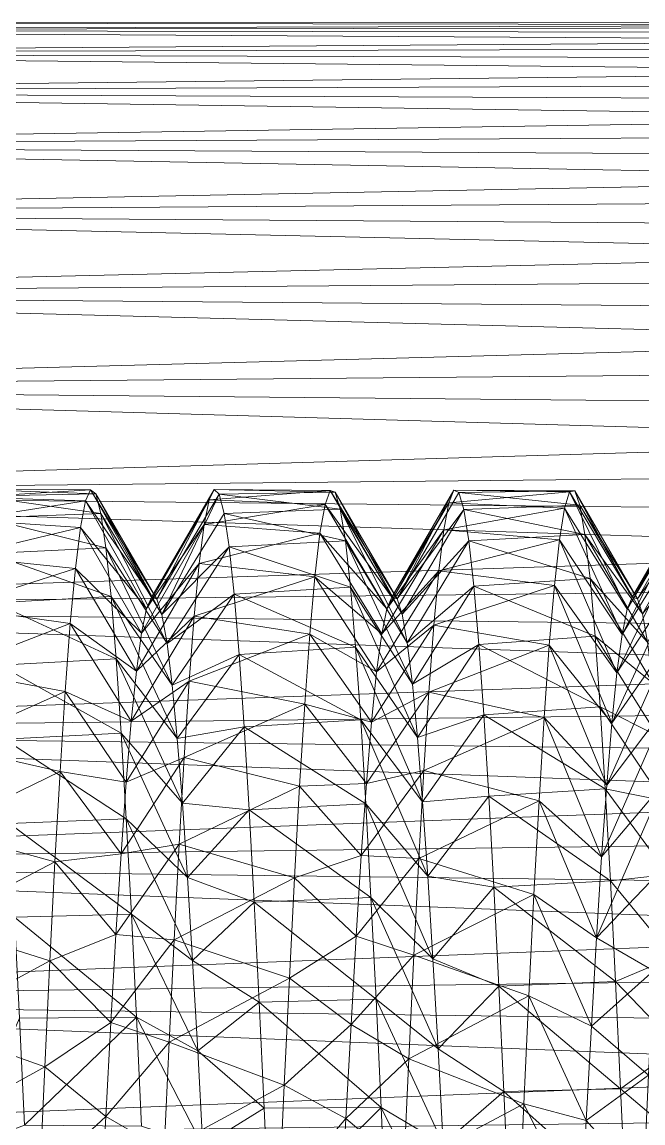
# Model space of a CAD drawing. Header units: millimetres. Extents: x -104 to 115, y -53 to 68.
# Drawn here: x -89.05 to -76.3, y 12.61 to 35.22 of the extents above; entities that cross this region are included whole.
import ezdxf

# ---------------------------------------------------------------- set-up
doc = ezdxf.new("R2010")
doc.units = ezdxf.units.MM

msp = doc.modelspace()

# ---------------------------------------------------------------- linework, layer by layer
at = {"color": 7, "lineweight": 0}
for points in [[(-104.18, 35.056, -30.388), (-49.333, 35.126, -29.649), (-104.18, 35.217, -27.423), (-104.18, 35.056, -30.388)], [(-104.18, 35.217, -27.423), (-49.333, 35.126, -29.649), (-49.333, 35.207, -26.681), (-104.18, 35.217, -27.423)], [(-104.18, 35.217, -27.423), (-49.333, 35.207, -26.681), (-104.18, 35.056, -24.458), (-104.18, 35.217, -27.423)], [(-104.18, 35.056, -24.458), (-49.333, 35.207, -26.681), (-49.333, 34.966, -23.721), (-104.18, 35.056, -24.458)], [(-104.18, 35.056, -30.388), (-49.333, 34.725, -32.591), (-49.333, 35.126, -29.649), (-104.18, 35.056, -30.388)], [(-104.18, 35.056, -24.458), (-49.333, 34.966, -23.721), (-104.18, 34.576, -21.528), (-104.18, 35.056, -24.458)], [(-104.18, 34.576, -33.319), (-49.333, 34.725, -32.591), (-104.18, 35.056, -30.388), (-104.18, 34.576, -33.319)], [(-104.18, 34.576, -21.528), (-49.333, 34.966, -23.721), (-49.333, 34.406, -20.805), (-104.18, 34.576, -21.528)], [(-104.18, 34.576, -33.319), (-49.333, 34.009, -35.473), (-49.333, 34.725, -32.591), (-104.18, 34.576, -33.319)], [(-104.18, 34.576, -21.528), (-49.333, 34.406, -20.805), (-104.18, 33.781, -18.667), (-104.18, 34.576, -21.528)], [(-104.18, 33.781, -36.18), (-49.333, 34.009, -35.473), (-104.18, 34.576, -33.319), (-104.18, 33.781, -36.18)], [(-104.18, 33.781, -18.667), (-49.333, 34.406, -20.805), (-49.333, 33.534, -17.966), (-104.18, 33.781, -18.667)], [(-104.18, 33.781, -36.18), (-49.333, 32.985, -38.26), (-49.333, 34.009, -35.473), (-104.18, 33.781, -36.18)], [(-104.18, 33.781, -18.667), (-49.333, 33.534, -17.966), (-104.18, 32.682, -15.909), (-104.18, 33.781, -18.667)], [(-104.18, 32.682, -38.938), (-49.333, 32.985, -38.26), (-104.18, 33.781, -36.18), (-104.18, 32.682, -38.938)], [(-104.18, 32.682, -15.909), (-49.333, 33.534, -17.966), (-49.333, 32.361, -15.239), (-104.18, 32.682, -15.909)], [(-104.18, 32.682, -38.938), (-49.333, 31.665, -40.92), (-49.333, 32.985, -38.26), (-104.18, 32.682, -38.938)], [(-104.18, 32.682, -15.909), (-49.333, 32.361, -15.239), (-104.18, 31.291, -13.285), (-104.18, 32.682, -15.909)], [(-104.18, 31.291, -41.562), (-49.333, 31.665, -40.92), (-104.18, 32.682, -38.938), (-104.18, 31.291, -41.562)], [(-104.18, 31.291, -13.285), (-49.333, 32.361, -15.239), (-49.333, 30.9, -12.654), (-104.18, 31.291, -13.285)], [(-104.18, 31.291, -41.562), (-49.333, 30.066, -43.422), (-49.333, 31.665, -40.92), (-104.18, 31.291, -41.562)], [(-104.18, 31.291, -13.285), (-49.333, 30.9, -12.654), (-104.18, 29.625, -10.827), (-104.18, 31.291, -13.285)], [(-104.18, 29.625, -44.019), (-49.333, 30.066, -43.422), (-104.18, 31.291, -41.562), (-104.18, 29.625, -44.019)], [(-104.18, 29.625, -10.827), (-49.333, 30.9, -12.654), (-49.333, 29.167, -10.242), (-104.18, 29.625, -10.827)], [(-104.18, 29.625, -44.019), (-49.333, 28.206, -45.736), (-49.333, 30.066, -43.422), (-104.18, 29.625, -44.019)], [(-104.18, 29.625, -10.827), (-49.333, 29.167, -10.242), (-104.18, 27.703, -8.564), (-104.18, 29.625, -10.827)], [(-104.18, 27.703, -46.282), (-49.333, 28.206, -45.736), (-104.18, 29.625, -44.019), (-104.18, 27.703, -46.282)], [(-104.18, 27.703, -8.564), (-49.333, 29.167, -10.242), (-49.333, 27.185, -8.032), (-104.18, 27.703, -8.564)], [(-104.18, 27.703, -46.282), (-49.333, 26.106, -47.836), (-49.333, 28.206, -45.736), (-104.18, 27.703, -46.282)], [(-104.18, 27.703, -8.564), (-49.333, 27.185, -8.032), (-104.18, 25.547, -6.522), (-104.18, 27.703, -8.564)], [(-104.18, 25.547, -48.324), (-49.333, 26.106, -47.836), (-104.18, 27.703, -46.282), (-104.18, 25.547, -48.324)], [(-104.18, 25.547, -6.522), (-49.333, 27.185, -8.032), (-49.333, 24.974, -6.049), (-104.18, 25.547, -6.522)], [(-104.18, 25.547, -48.324), (-49.333, 23.792, -49.696), (-49.333, 26.106, -47.836), (-104.18, 25.547, -48.324)], [(-87.645, 25.61, -26.877), (-90.028, 25.618, -27.336), (-90.131, 25.455, -25.018), (-87.645, 25.61, -26.877)], [(-87.645, 25.61, -26.877), (-90.131, 25.455, -25.018), (-87.75, 25.38, -24.516), (-87.645, 25.61, -26.877)], [(-87.541, 25.525, -29.248), (-89.926, 25.478, -29.656), (-90.028, 25.618, -27.336), (-87.541, 25.525, -29.248)], [(-87.541, 25.525, -29.248), (-90.028, 25.618, -27.336), (-87.645, 25.61, -26.877), (-87.541, 25.525, -29.248)], [(-87.75, 25.38, -24.516), (-86.391, 23.408, -26.699), (-87.645, 25.61, -26.877), (-87.75, 25.38, -24.516)], [(-87.645, 25.61, -26.877), (-86.391, 23.408, -26.699), (-86.286, 23.365, -28.786), (-87.645, 25.61, -26.877)], [(-87.645, 25.61, -26.877), (-86.286, 23.365, -28.786), (-87.541, 25.525, -29.248), (-87.645, 25.61, -26.877)], [(-85.108, 25.613, -26.975), (-86.286, 23.365, -28.786), (-86.391, 23.408, -26.699), (-85.108, 25.613, -26.975)], [(-85.108, 25.613, -26.975), (-86.391, 23.408, -26.699), (-85.21, 25.403, -24.661), (-85.108, 25.613, -26.975)], [(-85.005, 25.52, -29.298), (-86.286, 23.365, -28.786), (-85.108, 25.613, -26.975), (-85.005, 25.52, -29.298)], [(-82.727, 25.593, -26.476), (-85.108, 25.613, -26.975), (-85.21, 25.403, -24.661), (-82.727, 25.593, -26.476)], [(-82.727, 25.593, -26.476), (-85.21, 25.403, -24.661), (-82.832, 25.31, -24.12), (-82.727, 25.593, -26.476)], [(-82.622, 25.561, -28.848), (-85.005, 25.52, -29.298), (-85.108, 25.613, -26.975), (-82.622, 25.561, -28.848)], [(-82.622, 25.561, -28.848), (-85.108, 25.613, -26.975), (-82.727, 25.593, -26.476), (-82.622, 25.561, -28.848)], [(-82.518, 25.215, -31.195), (-85.005, 25.52, -29.298), (-82.622, 25.561, -28.848), (-82.518, 25.215, -31.195)], [(-82.832, 25.31, -24.12), (-81.457, 23.406, -26.656), (-82.727, 25.593, -26.476), (-82.832, 25.31, -24.12)], [(-82.727, 25.593, -26.476), (-81.457, 23.406, -26.656), (-81.352, 23.369, -28.743), (-82.727, 25.593, -26.476)], [(-82.727, 25.593, -26.476), (-81.352, 23.369, -28.743), (-82.622, 25.561, -28.848), (-82.727, 25.593, -26.476)], [(-82.622, 25.561, -28.848), (-81.352, 23.369, -28.743), (-81.247, 23.054, -30.807), (-82.622, 25.561, -28.848)], [(-82.622, 25.561, -28.848), (-81.247, 23.054, -30.807), (-82.518, 25.215, -31.195), (-82.622, 25.561, -28.848)], [(-80.188, 25.6, -26.615), (-81.352, 23.369, -28.743), (-81.457, 23.406, -26.656), (-80.188, 25.6, -26.615)], [(-80.188, 25.6, -26.615), (-81.457, 23.406, -26.656), (-80.29, 25.344, -24.305), (-80.188, 25.6, -26.615)], [(-80.085, 25.554, -28.938), (-81.352, 23.369, -28.743), (-80.188, 25.6, -26.615), (-80.085, 25.554, -28.938)], [(-79.983, 25.206, -31.236), (-81.352, 23.369, -28.743), (-80.085, 25.554, -28.938), (-79.983, 25.206, -31.236)], [(-77.809, 25.567, -26.074), (-80.188, 25.6, -26.615), (-80.29, 25.344, -24.305), (-77.809, 25.567, -26.074)], [(-77.809, 25.567, -26.074), (-80.29, 25.344, -24.305), (-77.913, 25.231, -23.726), (-77.809, 25.567, -26.074)], [(-77.704, 25.589, -28.447), (-80.085, 25.554, -28.938), (-80.188, 25.6, -26.615), (-77.704, 25.589, -28.447)], [(-77.704, 25.589, -28.447), (-80.188, 25.6, -26.615), (-77.809, 25.567, -26.074), (-77.704, 25.589, -28.447)], [(-77.599, 25.295, -30.801), (-80.085, 25.554, -28.938), (-77.704, 25.589, -28.447), (-77.599, 25.295, -30.801)], [(-77.599, 25.295, -30.801), (-79.983, 25.206, -31.236), (-80.085, 25.554, -28.938), (-77.599, 25.295, -30.801)], [(-77.913, 25.231, -23.726), (-76.628, 23.157, -24.541), (-77.809, 25.567, -26.074), (-77.913, 25.231, -23.726)], [(-77.809, 25.567, -26.074), (-76.523, 23.404, -26.614), (-77.704, 25.589, -28.447), (-77.809, 25.567, -26.074)], [(-77.809, 25.567, -26.074), (-76.628, 23.157, -24.541), (-76.523, 23.404, -26.614), (-77.809, 25.567, -26.074)], [(-77.704, 25.589, -28.447), (-76.523, 23.404, -26.614), (-76.418, 23.372, -28.701), (-77.704, 25.589, -28.447)], [(-77.704, 25.589, -28.447), (-76.418, 23.372, -28.701), (-77.599, 25.295, -30.801), (-77.704, 25.589, -28.447)], [(-75.267, 25.58, -26.254), (-76.523, 23.404, -26.614), (-76.628, 23.157, -24.541), (-75.267, 25.58, -26.254)], [(-75.267, 25.58, -26.254), (-76.628, 23.157, -24.541), (-75.37, 25.277, -23.95), (-75.267, 25.58, -26.254)], [(-75.165, 25.581, -28.578), (-76.418, 23.372, -28.701), (-76.523, 23.404, -26.614), (-75.165, 25.581, -28.578)], [(-75.165, 25.581, -28.578), (-76.523, 23.404, -26.614), (-75.267, 25.58, -26.254), (-75.165, 25.581, -28.578)], [(-75.062, 25.28, -30.883), (-76.418, 23.372, -28.701), (-75.165, 25.581, -28.578), (-75.062, 25.28, -30.883)], [(-104.18, 25.547, -6.522), (-49.333, 24.974, -6.049), (-104.18, 23.183, -4.725), (-104.18, 25.547, -6.522)], [(-104.18, 23.183, -50.121), (-49.333, 23.792, -49.696), (-104.18, 25.547, -48.324), (-104.18, 23.183, -50.121)], [(-87.75, 25.38, -24.516), (-90.131, 25.455, -25.018), (-90.233, 24.992, -22.74), (-87.75, 25.38, -24.516)], [(-87.75, 25.38, -24.516), (-90.233, 24.992, -22.74), (-87.855, 24.838, -22.206), (-87.75, 25.38, -24.516)], [(-87.436, 25.125, -31.587), (-89.926, 25.478, -29.656), (-87.541, 25.525, -29.248), (-87.436, 25.125, -31.587)], [(-87.436, 25.125, -31.587), (-89.823, 25.037, -31.938), (-89.926, 25.478, -29.656), (-87.436, 25.125, -31.587)], [(-87.855, 24.838, -22.206), (-86.496, 23.172, -24.625), (-87.75, 25.38, -24.516), (-87.855, 24.838, -22.206)], [(-87.75, 25.38, -24.516), (-86.496, 23.172, -24.625), (-86.391, 23.408, -26.699), (-87.75, 25.38, -24.516)], [(-87.541, 25.525, -29.248), (-86.286, 23.365, -28.786), (-86.181, 23.045, -30.848), (-87.541, 25.525, -29.248)], [(-87.541, 25.525, -29.248), (-86.181, 23.045, -30.848), (-87.436, 25.125, -31.587), (-87.541, 25.525, -29.248)], [(-85.21, 25.403, -24.661), (-86.391, 23.408, -26.699), (-86.496, 23.172, -24.625), (-85.21, 25.403, -24.661)], [(-85.21, 25.403, -24.661), (-86.496, 23.172, -24.625), (-85.313, 24.894, -22.393), (-85.21, 25.403, -24.661)], [(-85.005, 25.52, -29.298), (-86.181, 23.045, -30.848), (-86.286, 23.365, -28.786), (-85.005, 25.52, -29.298)], [(-84.903, 25.125, -31.588), (-86.181, 23.045, -30.848), (-85.005, 25.52, -29.298), (-84.903, 25.125, -31.588)], [(-82.832, 25.31, -24.12), (-85.21, 25.403, -24.661), (-85.313, 24.894, -22.393), (-82.832, 25.31, -24.12)], [(-82.518, 25.215, -31.195), (-84.903, 25.125, -31.588), (-85.005, 25.52, -29.298), (-82.518, 25.215, -31.195)], [(-80.29, 25.344, -24.305), (-81.457, 23.406, -26.656), (-81.562, 23.164, -24.583), (-80.29, 25.344, -24.305)], [(-80.29, 25.344, -24.305), (-81.562, 23.164, -24.583), (-80.393, 24.789, -22.048), (-80.29, 25.344, -24.305)], [(-77.913, 25.231, -23.726), (-80.29, 25.344, -24.305), (-80.393, 24.789, -22.048), (-77.913, 25.231, -23.726)], [(-87.332, 24.419, -33.852), (-89.823, 25.037, -31.938), (-87.436, 25.125, -31.587), (-87.332, 24.419, -33.852)], [(-87.436, 25.125, -31.587), (-86.181, 23.045, -30.848), (-86.076, 22.453, -32.85), (-87.436, 25.125, -31.587)], [(-87.436, 25.125, -31.587), (-86.076, 22.453, -32.85), (-87.332, 24.419, -33.852), (-87.436, 25.125, -31.587)], [(-84.8, 24.436, -33.808), (-86.181, 23.045, -30.848), (-84.903, 25.125, -31.588), (-84.8, 24.436, -33.808)], [(-82.832, 25.31, -24.12), (-85.313, 24.894, -22.393), (-82.936, 24.716, -21.823), (-82.832, 25.31, -24.12)], [(-82.413, 24.56, -33.476), (-84.903, 25.125, -31.588), (-82.518, 25.215, -31.195), (-82.413, 24.56, -33.476)], [(-82.413, 24.56, -33.476), (-84.8, 24.436, -33.808), (-84.903, 25.125, -31.588), (-82.413, 24.56, -33.476)], [(-82.936, 24.716, -21.823), (-81.562, 23.164, -24.583), (-82.832, 25.31, -24.12), (-82.936, 24.716, -21.823)], [(-82.832, 25.31, -24.12), (-81.562, 23.164, -24.583), (-81.457, 23.406, -26.656), (-82.832, 25.31, -24.12)], [(-82.518, 25.215, -31.195), (-81.247, 23.054, -30.807), (-81.142, 22.467, -32.81), (-82.518, 25.215, -31.195)], [(-82.518, 25.215, -31.195), (-81.142, 22.467, -32.81), (-82.413, 24.56, -33.476), (-82.518, 25.215, -31.195)], [(-79.983, 25.206, -31.236), (-81.247, 23.054, -30.807), (-81.352, 23.369, -28.743), (-79.983, 25.206, -31.236)], [(-79.88, 24.562, -33.469), (-81.247, 23.054, -30.807), (-79.983, 25.206, -31.236), (-79.88, 24.562, -33.469)], [(-77.913, 25.231, -23.726), (-80.393, 24.789, -22.048), (-78.018, 24.585, -21.443), (-77.913, 25.231, -23.726)], [(-77.495, 24.692, -33.096), (-79.983, 25.206, -31.236), (-77.599, 25.295, -30.801), (-77.495, 24.692, -33.096)], [(-77.495, 24.692, -33.096), (-79.88, 24.562, -33.469), (-79.983, 25.206, -31.236), (-77.495, 24.692, -33.096)], [(-78.018, 24.585, -21.443), (-76.733, 22.636, -22.52), (-77.913, 25.231, -23.726), (-78.018, 24.585, -21.443)], [(-77.913, 25.231, -23.726), (-76.733, 22.636, -22.52), (-76.628, 23.157, -24.541), (-77.913, 25.231, -23.726)], [(-77.599, 25.295, -30.801), (-76.418, 23.372, -28.701), (-76.313, 23.063, -30.765), (-77.599, 25.295, -30.801)], [(-77.599, 25.295, -30.801), (-76.313, 23.063, -30.765), (-77.495, 24.692, -33.096), (-77.599, 25.295, -30.801)], [(-75.37, 25.277, -23.95), (-76.628, 23.157, -24.541), (-76.733, 22.636, -22.52), (-75.37, 25.277, -23.95)], [(-75.37, 25.277, -23.95), (-76.733, 22.636, -22.52), (-75.472, 24.676, -21.705), (-75.37, 25.277, -23.95)], [(-75.062, 25.28, -30.883), (-76.313, 23.063, -30.765), (-76.418, 23.372, -28.701), (-75.062, 25.28, -30.883)], [(-74.96, 24.681, -33.129), (-76.313, 23.063, -30.765), (-75.062, 25.28, -30.883), (-74.96, 24.681, -33.129)], [(-104.18, 23.183, -4.725), (-49.333, 24.974, -6.049), (-49.333, 22.563, -4.317), (-104.18, 23.183, -4.725)], [(-87.855, 24.838, -22.206), (-90.233, 24.992, -22.74), (-90.336, 24.237, -20.542), (-87.855, 24.838, -22.206)], [(-87.332, 24.419, -33.852), (-89.721, 24.303, -34.143), (-89.823, 25.037, -31.938), (-87.332, 24.419, -33.852)], [(-85.313, 24.894, -22.393), (-86.496, 23.172, -24.625), (-86.601, 22.662, -22.601), (-85.313, 24.894, -22.393)], [(-85.313, 24.894, -22.393), (-86.601, 22.662, -22.601), (-85.415, 24.094, -20.211), (-85.313, 24.894, -22.393)], [(-82.936, 24.716, -21.823), (-85.313, 24.894, -22.393), (-85.415, 24.094, -20.211), (-82.936, 24.716, -21.823)], [(-87.855, 24.838, -22.206), (-90.336, 24.237, -20.542), (-87.959, 23.994, -19.988), (-87.855, 24.838, -22.206)], [(-87.959, 23.994, -19.988), (-86.601, 22.662, -22.601), (-87.855, 24.838, -22.206), (-87.959, 23.994, -19.988)], [(-87.855, 24.838, -22.206), (-86.601, 22.662, -22.601), (-86.496, 23.172, -24.625), (-87.855, 24.838, -22.206)], [(-82.936, 24.716, -21.823), (-85.415, 24.094, -20.211), (-83.041, 23.822, -19.625), (-82.936, 24.716, -21.823)], [(-83.041, 23.822, -19.625), (-81.667, 22.649, -22.561), (-82.936, 24.716, -21.823), (-83.041, 23.822, -19.625)], [(-82.936, 24.716, -21.823), (-81.667, 22.649, -22.561), (-81.562, 23.164, -24.583), (-82.936, 24.716, -21.823)], [(-80.393, 24.789, -22.048), (-81.562, 23.164, -24.583), (-81.667, 22.649, -22.561), (-80.393, 24.789, -22.048)], [(-80.393, 24.789, -22.048), (-81.667, 22.649, -22.561), (-80.495, 23.945, -19.882), (-80.393, 24.789, -22.048)], [(-78.018, 24.585, -21.443), (-80.393, 24.789, -22.048), (-80.495, 23.945, -19.882), (-78.018, 24.585, -21.443)], [(-77.39, 23.789, -35.29), (-79.88, 24.562, -33.469), (-77.495, 24.692, -33.096), (-77.39, 23.789, -35.29)], [(-77.495, 24.692, -33.096), (-76.313, 23.063, -30.765), (-76.208, 22.482, -32.77), (-77.495, 24.692, -33.096)], [(-77.495, 24.692, -33.096), (-76.208, 22.482, -32.77), (-77.39, 23.789, -35.29), (-77.495, 24.692, -33.096)], [(-75.472, 24.676, -21.705), (-76.733, 22.636, -22.52), (-76.838, 21.85, -20.586), (-75.472, 24.676, -21.705)], [(-75.472, 24.676, -21.705), (-76.838, 21.85, -20.586), (-75.575, 23.789, -19.557), (-75.472, 24.676, -21.705)], [(-74.96, 24.681, -33.129), (-76.208, 22.482, -32.77), (-76.313, 23.063, -30.765), (-74.96, 24.681, -33.129)], [(-84.8, 24.436, -33.808), (-86.076, 22.453, -32.85), (-86.181, 23.045, -30.848), (-84.8, 24.436, -33.808)], [(-84.698, 23.464, -35.919), (-86.076, 22.453, -32.85), (-84.8, 24.436, -33.808), (-84.698, 23.464, -35.919)], [(-82.308, 23.607, -35.649), (-84.8, 24.436, -33.808), (-82.413, 24.56, -33.476), (-82.308, 23.607, -35.649)], [(-82.308, 23.607, -35.649), (-84.698, 23.464, -35.919), (-84.8, 24.436, -33.808), (-82.308, 23.607, -35.649)], [(-82.413, 24.56, -33.476), (-81.142, 22.467, -32.81), (-81.037, 21.619, -34.717), (-82.413, 24.56, -33.476)], [(-82.413, 24.56, -33.476), (-81.037, 21.619, -34.717), (-82.308, 23.607, -35.649), (-82.413, 24.56, -33.476)], [(-79.88, 24.562, -33.469), (-81.142, 22.467, -32.81), (-81.247, 23.054, -30.807), (-79.88, 24.562, -33.469)], [(-79.778, 23.633, -35.6), (-81.142, 22.467, -32.81), (-79.88, 24.562, -33.469), (-79.778, 23.633, -35.6)], [(-78.018, 24.585, -21.443), (-80.495, 23.945, -19.882), (-78.122, 23.642, -19.265), (-78.018, 24.585, -21.443)], [(-77.39, 23.789, -35.29), (-79.778, 23.633, -35.6), (-79.88, 24.562, -33.469), (-77.39, 23.789, -35.29)], [(-78.122, 23.642, -19.265), (-76.838, 21.85, -20.586), (-78.018, 24.585, -21.443), (-78.122, 23.642, -19.265)], [(-78.018, 24.585, -21.443), (-76.838, 21.85, -20.586), (-76.733, 22.636, -22.52), (-78.018, 24.585, -21.443)], [(-87.959, 23.994, -19.988), (-90.336, 24.237, -20.542), (-90.438, 23.202, -18.461), (-87.959, 23.994, -19.988)], [(-87.227, 23.418, -36.003), (-89.721, 24.303, -34.143), (-87.332, 24.419, -33.852), (-87.227, 23.418, -36.003)], [(-87.227, 23.418, -36.003), (-89.618, 23.289, -36.234), (-89.721, 24.303, -34.143), (-87.227, 23.418, -36.003)], [(-87.332, 24.419, -33.852), (-86.076, 22.453, -32.85), (-85.971, 21.599, -34.754), (-87.332, 24.419, -33.852)], [(-87.332, 24.419, -33.852), (-85.971, 21.599, -34.754), (-87.227, 23.418, -36.003), (-87.332, 24.419, -33.852)], [(-87.959, 23.994, -19.988), (-90.438, 23.202, -18.461), (-88.064, 22.863, -17.903), (-87.959, 23.994, -19.988)], [(-88.064, 22.863, -17.903), (-86.706, 21.887, -20.663), (-87.959, 23.994, -19.988), (-88.064, 22.863, -17.903)], [(-87.959, 23.994, -19.988), (-86.706, 21.887, -20.663), (-86.601, 22.662, -22.601), (-87.959, 23.994, -19.988)], [(-85.415, 24.094, -20.211), (-86.601, 22.662, -22.601), (-86.706, 21.887, -20.663), (-85.415, 24.094, -20.211)], [(-85.415, 24.094, -20.211), (-86.706, 21.887, -20.663), (-85.518, 23.017, -18.151), (-85.415, 24.094, -20.211)], [(-83.041, 23.822, -19.625), (-85.415, 24.094, -20.211), (-85.518, 23.017, -18.151), (-83.041, 23.822, -19.625)], [(-104.18, 23.183, -50.121), (-49.333, 21.29, -51.295), (-49.333, 23.792, -49.696), (-104.18, 23.183, -50.121)], [(-83.041, 23.822, -19.625), (-85.518, 23.017, -18.151), (-83.146, 22.644, -17.565), (-83.041, 23.822, -19.625)], [(-83.146, 22.644, -17.565), (-81.772, 21.869, -20.625), (-83.041, 23.822, -19.625), (-83.146, 22.644, -17.565)], [(-83.041, 23.822, -19.625), (-81.772, 21.869, -20.625), (-81.667, 22.649, -22.561), (-83.041, 23.822, -19.625)], [(-80.495, 23.945, -19.882), (-81.667, 22.649, -22.561), (-81.772, 21.869, -20.625), (-80.495, 23.945, -19.882)], [(-80.495, 23.945, -19.882), (-81.772, 21.869, -20.625), (-80.598, 22.826, -17.845), (-80.495, 23.945, -19.882)], [(-78.122, 23.642, -19.265), (-80.495, 23.945, -19.882), (-80.598, 22.826, -17.845), (-78.122, 23.642, -19.265)], [(-77.285, 22.602, -37.345), (-79.778, 23.633, -35.6), (-77.39, 23.789, -35.29), (-77.285, 22.602, -37.345)], [(-77.39, 23.789, -35.29), (-76.208, 22.482, -32.77), (-76.103, 21.639, -34.679), (-77.39, 23.789, -35.29)], [(-77.39, 23.789, -35.29), (-76.103, 21.639, -34.679), (-77.285, 22.602, -37.345), (-77.39, 23.789, -35.29)], [(-75.575, 23.789, -19.557), (-76.838, 21.85, -20.586), (-76.943, 20.814, -18.775), (-75.575, 23.789, -19.557)], [(-75.575, 23.789, -19.557), (-76.943, 20.814, -18.775), (-75.677, 22.629, -17.542), (-75.575, 23.789, -19.557)], [(-82.204, 22.375, -37.676), (-84.698, 23.464, -35.919), (-82.308, 23.607, -35.649), (-82.204, 22.375, -37.676)], [(-82.308, 23.607, -35.649), (-81.037, 21.619, -34.717), (-80.932, 20.524, -36.494), (-82.308, 23.607, -35.649)], [(-82.308, 23.607, -35.649), (-80.932, 20.524, -36.494), (-82.204, 22.375, -37.676), (-82.308, 23.607, -35.649)], [(-79.778, 23.633, -35.6), (-81.037, 21.619, -34.717), (-81.142, 22.467, -32.81), (-79.778, 23.633, -35.6)], [(-79.675, 22.434, -37.591), (-81.037, 21.619, -34.717), (-79.778, 23.633, -35.6), (-79.675, 22.434, -37.591)], [(-78.122, 23.642, -19.265), (-80.598, 22.826, -17.845), (-78.227, 22.418, -17.233), (-78.122, 23.642, -19.265)], [(-77.285, 22.602, -37.345), (-79.675, 22.434, -37.591), (-79.778, 23.633, -35.6), (-77.285, 22.602, -37.345)], [(-78.227, 22.418, -17.233), (-76.943, 20.814, -18.775), (-78.122, 23.642, -19.265), (-78.227, 22.418, -17.233)], [(-78.122, 23.642, -19.265), (-76.943, 20.814, -18.775), (-76.838, 21.85, -20.586), (-78.122, 23.642, -19.265)], [(-87.122, 22.14, -38.002), (-89.618, 23.289, -36.234), (-87.227, 23.418, -36.003), (-87.122, 22.14, -38.002)], [(-87.227, 23.418, -36.003), (-85.971, 21.599, -34.754), (-85.866, 20.499, -36.528), (-87.227, 23.418, -36.003)], [(-87.227, 23.418, -36.003), (-85.866, 20.499, -36.528), (-87.122, 22.14, -38.002), (-87.227, 23.418, -36.003)], [(-84.698, 23.464, -35.919), (-85.971, 21.599, -34.754), (-86.076, 22.453, -32.85), (-84.698, 23.464, -35.919)], [(-84.595, 22.225, -37.885), (-85.971, 21.599, -34.754), (-84.698, 23.464, -35.919), (-84.595, 22.225, -37.885)], [(-82.204, 22.375, -37.676), (-84.595, 22.225, -37.885), (-84.698, 23.464, -35.919), (-82.204, 22.375, -37.676)], [(-104.18, 23.183, -4.725), (-49.333, 22.563, -4.317), (-104.18, 20.639, -3.194), (-104.18, 23.183, -4.725)], [(-104.18, 20.639, -51.652), (-49.333, 21.29, -51.295), (-104.18, 23.183, -50.121), (-104.18, 20.639, -51.652)], [(-88.064, 22.863, -17.903), (-90.438, 23.202, -18.461), (-90.541, 21.905, -16.533), (-88.064, 22.863, -17.903)], [(-87.122, 22.14, -38.002), (-89.516, 22.011, -38.175), (-89.618, 23.289, -36.234), (-87.122, 22.14, -38.002)], [(-88.064, 22.863, -17.903), (-90.541, 21.905, -16.533), (-88.169, 21.465, -15.986), (-88.064, 22.863, -17.903)], [(-88.169, 21.465, -15.986), (-86.811, 20.861, -18.846), (-88.064, 22.863, -17.903), (-88.169, 21.465, -15.986)], [(-88.064, 22.863, -17.903), (-86.811, 20.861, -18.846), (-86.706, 21.887, -20.663), (-88.064, 22.863, -17.903)], [(-85.518, 23.017, -18.151), (-86.706, 21.887, -20.663), (-86.811, 20.861, -18.846), (-85.518, 23.017, -18.151)], [(-85.518, 23.017, -18.151), (-86.811, 20.861, -18.846), (-85.62, 21.681, -16.249), (-85.518, 23.017, -18.151)], [(-83.146, 22.644, -17.565), (-85.518, 23.017, -18.151), (-85.62, 21.681, -16.249), (-83.146, 22.644, -17.565)], [(-83.146, 22.644, -17.565), (-85.62, 21.681, -16.249), (-83.25, 21.204, -15.68), (-83.146, 22.644, -17.565)], [(-83.25, 21.204, -15.68), (-81.877, 20.837, -18.81), (-83.146, 22.644, -17.565), (-83.25, 21.204, -15.68)], [(-83.146, 22.644, -17.565), (-81.877, 20.837, -18.81), (-81.772, 21.869, -20.625), (-83.146, 22.644, -17.565)], [(-80.598, 22.826, -17.845), (-81.772, 21.869, -20.625), (-81.877, 20.837, -18.81), (-80.598, 22.826, -17.845)], [(-80.598, 22.826, -17.845), (-81.877, 20.837, -18.81), (-80.7, 21.452, -15.97), (-80.598, 22.826, -17.845)], [(-78.227, 22.418, -17.233), (-80.598, 22.826, -17.845), (-80.7, 21.452, -15.97), (-78.227, 22.418, -17.233)], [(-75.677, 22.629, -17.542), (-76.943, 20.814, -18.775), (-77.048, 19.546, -17.117), (-75.677, 22.629, -17.542)], [(-75.677, 22.629, -17.542), (-77.048, 19.546, -17.117), (-75.78, 21.218, -15.696), (-75.677, 22.629, -17.542)], [(-104.18, 20.639, -3.194), (-49.333, 22.563, -4.317), (-49.333, 19.978, -2.856), (-104.18, 20.639, -3.194)], [(-79.675, 22.434, -37.591), (-80.932, 20.524, -36.494), (-81.037, 21.619, -34.717), (-79.675, 22.434, -37.591)], [(-79.573, 20.987, -39.409), (-80.932, 20.524, -36.494), (-79.675, 22.434, -37.591), (-79.573, 20.987, -39.409)], [(-78.227, 22.418, -17.233), (-80.7, 21.452, -15.97), (-78.332, 20.935, -15.381), (-78.227, 22.418, -17.233)], [(-77.181, 21.153, -39.223), (-79.675, 22.434, -37.591), (-77.285, 22.602, -37.345), (-77.181, 21.153, -39.223)], [(-77.181, 21.153, -39.223), (-79.573, 20.987, -39.409), (-79.675, 22.434, -37.591), (-77.181, 21.153, -39.223)], [(-78.332, 20.935, -15.381), (-77.048, 19.546, -17.117), (-78.227, 22.418, -17.233), (-78.332, 20.935, -15.381)], [(-78.227, 22.418, -17.233), (-77.048, 19.546, -17.117), (-76.943, 20.814, -18.775), (-78.227, 22.418, -17.233)], [(-77.285, 22.602, -37.345), (-76.103, 21.639, -34.679), (-75.998, 20.549, -36.459), (-77.285, 22.602, -37.345)], [(-77.285, 22.602, -37.345), (-75.998, 20.549, -36.459), (-77.181, 21.153, -39.223), (-77.285, 22.602, -37.345)], [(-84.595, 22.225, -37.885), (-85.866, 20.499, -36.528), (-85.971, 21.599, -34.754), (-84.595, 22.225, -37.885)], [(-84.493, 20.741, -39.674), (-85.866, 20.499, -36.528), (-84.595, 22.225, -37.885), (-84.493, 20.741, -39.674)], [(-82.099, 20.884, -39.522), (-84.595, 22.225, -37.885), (-82.204, 22.375, -37.676), (-82.099, 20.884, -39.522)], [(-82.099, 20.884, -39.522), (-84.493, 20.741, -39.674), (-84.595, 22.225, -37.885), (-82.099, 20.884, -39.522)], [(-82.204, 22.375, -37.676), (-80.932, 20.524, -36.494), (-80.827, 19.202, -38.109), (-82.204, 22.375, -37.676)], [(-82.204, 22.375, -37.676), (-80.827, 19.202, -38.109), (-82.099, 20.884, -39.522), (-82.204, 22.375, -37.676)], [(-87.018, 20.608, -39.814), (-89.516, 22.011, -38.175), (-87.122, 22.14, -38.002), (-87.018, 20.608, -39.814)], [(-87.018, 20.608, -39.814), (-89.413, 20.491, -39.934), (-89.516, 22.011, -38.175), (-87.018, 20.608, -39.814)], [(-87.122, 22.14, -38.002), (-85.866, 20.499, -36.528), (-85.761, 19.173, -38.14), (-87.122, 22.14, -38.002)], [(-87.122, 22.14, -38.002), (-85.761, 19.173, -38.14), (-87.018, 20.608, -39.814), (-87.122, 22.14, -38.002)], [(-88.169, 21.465, -15.986), (-90.541, 21.905, -16.533), (-90.643, 20.368, -14.789), (-88.169, 21.465, -15.986)], [(-85.62, 21.681, -16.249), (-86.811, 20.861, -18.846), (-86.916, 19.602, -17.181), (-85.62, 21.681, -16.249)], [(-85.62, 21.681, -16.249), (-86.916, 19.602, -17.181), (-85.723, 20.11, -14.537), (-85.62, 21.681, -16.249)], [(-83.25, 21.204, -15.68), (-85.62, 21.681, -16.249), (-85.723, 20.11, -14.537), (-83.25, 21.204, -15.68)], [(-104.18, 20.639, -51.652), (-49.333, 18.63, -52.615), (-49.333, 21.29, -51.295), (-104.18, 20.639, -51.652)], [(-88.169, 21.465, -15.986), (-90.643, 20.368, -14.789), (-88.273, 19.825, -14.271), (-88.169, 21.465, -15.986)], [(-88.273, 19.825, -14.271), (-86.916, 19.602, -17.181), (-88.169, 21.465, -15.986), (-88.273, 19.825, -14.271)], [(-88.169, 21.465, -15.986), (-86.916, 19.602, -17.181), (-86.811, 20.861, -18.846), (-88.169, 21.465, -15.986)], [(-80.7, 21.452, -15.97), (-81.877, 20.837, -18.81), (-81.982, 19.574, -17.149), (-80.7, 21.452, -15.97)], [(-80.7, 21.452, -15.97), (-81.982, 19.574, -17.149), (-80.803, 19.846, -14.291), (-80.7, 21.452, -15.97)], [(-78.332, 20.935, -15.381), (-80.7, 21.452, -15.97), (-80.803, 19.846, -14.291), (-78.332, 20.935, -15.381)], [(-83.25, 21.204, -15.68), (-85.723, 20.11, -14.537), (-83.355, 19.525, -14.003), (-83.25, 21.204, -15.68)], [(-83.355, 19.525, -14.003), (-81.982, 19.574, -17.149), (-83.25, 21.204, -15.68), (-83.355, 19.525, -14.003)], [(-83.25, 21.204, -15.68), (-81.982, 19.574, -17.149), (-81.877, 20.837, -18.81), (-83.25, 21.204, -15.68)], [(-77.076, 19.468, -40.893), (-79.573, 20.987, -39.409), (-77.181, 21.153, -39.223), (-77.076, 19.468, -40.893)], [(-77.181, 21.153, -39.223), (-75.998, 20.549, -36.459), (-75.893, 19.231, -38.078), (-77.181, 21.153, -39.223)], [(-77.181, 21.153, -39.223), (-75.893, 19.231, -38.078), (-77.076, 19.468, -40.893), (-77.181, 21.153, -39.223)], [(-75.78, 21.218, -15.696), (-77.048, 19.546, -17.117), (-77.153, 18.068, -15.643), (-75.78, 21.218, -15.696)], [(-75.78, 21.218, -15.696), (-77.153, 18.068, -15.643), (-75.882, 19.578, -14.049), (-75.78, 21.218, -15.696)], [(-81.994, 19.161, -41.153), (-84.493, 20.741, -39.674), (-82.099, 20.884, -39.522), (-81.994, 19.161, -41.153)], [(-82.099, 20.884, -39.522), (-80.827, 19.202, -38.109), (-80.722, 17.677, -39.533), (-82.099, 20.884, -39.522)], [(-82.099, 20.884, -39.522), (-80.722, 17.677, -39.533), (-81.994, 19.161, -41.153), (-82.099, 20.884, -39.522)], [(-79.573, 20.987, -39.409), (-80.827, 19.202, -38.109), (-80.932, 20.524, -36.494), (-79.573, 20.987, -39.409)], [(-79.47, 19.315, -41.024), (-80.827, 19.202, -38.109), (-79.573, 20.987, -39.409), (-79.47, 19.315, -41.024)], [(-78.332, 20.935, -15.381), (-80.803, 19.846, -14.291), (-78.436, 19.219, -13.742), (-78.332, 20.935, -15.381)], [(-77.076, 19.468, -40.893), (-79.47, 19.315, -41.024), (-79.573, 20.987, -39.409), (-77.076, 19.468, -40.893)], [(-78.436, 19.219, -13.742), (-77.153, 18.068, -15.643), (-78.332, 20.935, -15.381), (-78.436, 19.219, -13.742)], [(-78.332, 20.935, -15.381), (-77.153, 18.068, -15.643), (-77.048, 19.546, -17.117), (-78.332, 20.935, -15.381)], [(-104.18, 20.639, -3.194), (-49.333, 19.978, -2.856), (-104.18, 17.944, -1.948), (-104.18, 20.639, -3.194)], [(-104.18, 17.944, -52.899), (-49.333, 18.63, -52.615), (-104.18, 20.639, -51.652), (-104.18, 17.944, -52.899)], [(-86.913, 18.849, -41.406), (-89.413, 20.491, -39.934), (-87.018, 20.608, -39.814), (-86.913, 18.849, -41.406)], [(-87.018, 20.608, -39.814), (-85.761, 19.173, -38.14), (-85.656, 17.644, -39.56), (-87.018, 20.608, -39.814)], [(-87.018, 20.608, -39.814), (-85.656, 17.644, -39.56), (-86.913, 18.849, -41.406), (-87.018, 20.608, -39.814)], [(-84.493, 20.741, -39.674), (-85.761, 19.173, -38.14), (-85.866, 20.499, -36.528), (-84.493, 20.741, -39.674)], [(-84.39, 19.037, -41.255), (-85.761, 19.173, -38.14), (-84.493, 20.741, -39.674), (-84.39, 19.037, -41.255)], [(-81.994, 19.161, -41.153), (-84.39, 19.037, -41.255), (-84.493, 20.741, -39.674), (-81.994, 19.161, -41.153)], [(-88.273, 19.825, -14.271), (-90.643, 20.368, -14.789), (-90.746, 18.617, -13.261), (-88.273, 19.825, -14.271)], [(-86.913, 18.849, -41.406), (-89.311, 18.755, -41.48), (-89.413, 20.491, -39.934), (-86.913, 18.849, -41.406)], [(-104.18, 17.944, -1.948), (-49.333, 19.978, -2.856), (-49.333, 17.25, -1.682), (-104.18, 17.944, -1.948)], [(-85.723, 20.11, -14.537), (-86.916, 19.602, -17.181), (-87.021, 18.132, -15.699), (-85.723, 20.11, -14.537)], [(-85.723, 20.11, -14.537), (-87.021, 18.132, -15.699), (-85.825, 18.328, -13.044), (-85.723, 20.11, -14.537)], [(-83.355, 19.525, -14.003), (-85.723, 20.11, -14.537), (-85.825, 18.328, -13.044), (-83.355, 19.525, -14.003)], [(-88.273, 19.825, -14.271), (-90.746, 18.617, -13.261), (-88.378, 17.971, -12.79), (-88.273, 19.825, -14.271)], [(-88.378, 17.971, -12.79), (-87.021, 18.132, -15.699), (-88.273, 19.825, -14.271), (-88.378, 17.971, -12.79)], [(-88.273, 19.825, -14.271), (-87.021, 18.132, -15.699), (-86.916, 19.602, -17.181), (-88.273, 19.825, -14.271)], [(-80.803, 19.846, -14.291), (-81.982, 19.574, -17.149), (-82.087, 18.1, -15.671), (-80.803, 19.846, -14.291)], [(-80.803, 19.846, -14.291), (-82.087, 18.1, -15.671), (-80.905, 18.035, -12.834), (-80.803, 19.846, -14.291)], [(-78.436, 19.219, -13.742), (-80.803, 19.846, -14.291), (-80.905, 18.035, -12.834), (-78.436, 19.219, -13.742)], [(-83.355, 19.525, -14.003), (-85.825, 18.328, -13.044), (-83.46, 17.639, -12.564), (-83.355, 19.525, -14.003)], [(-83.46, 17.639, -12.564), (-82.087, 18.1, -15.671), (-83.355, 19.525, -14.003), (-83.46, 17.639, -12.564)], [(-83.355, 19.525, -14.003), (-82.087, 18.1, -15.671), (-81.982, 19.574, -17.149), (-83.355, 19.525, -14.003)], [(-76.971, 17.576, -42.325), (-79.47, 19.315, -41.024), (-77.076, 19.468, -40.893), (-76.971, 17.576, -42.325)], [(-75.882, 19.578, -14.049), (-77.153, 18.068, -15.643), (-77.258, 16.407, -14.379), (-75.882, 19.578, -14.049)], [(-75.882, 19.578, -14.049), (-77.258, 16.407, -14.379), (-75.985, 17.737, -12.63), (-75.882, 19.578, -14.049)], [(-77.076, 19.468, -40.893), (-75.893, 19.231, -38.078), (-75.788, 17.71, -39.506), (-77.076, 19.468, -40.893)], [(-77.076, 19.468, -40.893), (-75.788, 17.71, -39.506), (-76.971, 17.576, -42.325), (-77.076, 19.468, -40.893)], [(-79.47, 19.315, -41.024), (-80.722, 17.677, -39.533), (-80.827, 19.202, -38.109), (-79.47, 19.315, -41.024)], [(-79.368, 17.448, -42.408), (-80.722, 17.677, -39.533), (-79.47, 19.315, -41.024), (-79.368, 17.448, -42.408)], [(-76.971, 17.576, -42.325), (-79.368, 17.448, -42.408), (-79.47, 19.315, -41.024), (-76.971, 17.576, -42.325)], [(-84.39, 19.037, -41.255), (-85.656, 17.644, -39.56), (-85.761, 19.173, -38.14), (-84.39, 19.037, -41.255)], [(-84.288, 17.142, -42.6), (-85.656, 17.644, -39.56), (-84.39, 19.037, -41.255), (-84.288, 17.142, -42.6)], [(-81.89, 17.237, -42.541), (-84.39, 19.037, -41.255), (-81.994, 19.161, -41.153), (-81.89, 17.237, -42.541)], [(-81.89, 17.237, -42.541), (-84.288, 17.142, -42.6), (-84.39, 19.037, -41.255), (-81.89, 17.237, -42.541)], [(-81.994, 19.161, -41.153), (-80.722, 17.677, -39.533), (-80.617, 15.975, -40.742), (-81.994, 19.161, -41.153)], [(-81.994, 19.161, -41.153), (-80.617, 15.975, -40.742), (-81.89, 17.237, -42.541), (-81.994, 19.161, -41.153)], [(-78.436, 19.219, -13.742), (-80.905, 18.035, -12.834), (-78.541, 17.301, -12.346), (-78.436, 19.219, -13.742)], [(-78.541, 17.301, -12.346), (-77.258, 16.407, -14.379), (-78.436, 19.219, -13.742), (-78.541, 17.301, -12.346)], [(-78.436, 19.219, -13.742), (-77.258, 16.407, -14.379), (-77.153, 18.068, -15.643), (-78.436, 19.219, -13.742)], [(-86.808, 16.894, -42.75), (-89.311, 18.755, -41.48), (-86.913, 18.849, -41.406), (-86.808, 16.894, -42.75)], [(-86.913, 18.849, -41.406), (-85.656, 17.644, -39.56), (-85.551, 15.939, -40.765), (-86.913, 18.849, -41.406)], [(-86.913, 18.849, -41.406), (-85.551, 15.939, -40.765), (-86.808, 16.894, -42.75), (-86.913, 18.849, -41.406)], [(-104.18, 17.944, -52.899), (-49.333, 15.843, -53.639), (-49.333, 18.63, -52.615), (-104.18, 17.944, -52.899)], [(-88.378, 17.971, -12.79), (-90.746, 18.617, -13.261), (-90.848, 16.683, -11.973), (-88.378, 17.971, -12.79)], [(-86.808, 16.894, -42.75), (-89.208, 16.833, -42.786), (-89.311, 18.755, -41.48), (-86.808, 16.894, -42.75)], [(-85.825, 18.328, -13.044), (-87.021, 18.132, -15.699), (-87.126, 16.478, -14.426), (-85.825, 18.328, -13.044)], [(-85.825, 18.328, -13.044), (-87.126, 16.478, -14.426), (-85.928, 16.368, -11.796), (-85.825, 18.328, -13.044)], [(-83.46, 17.639, -12.564), (-85.825, 18.328, -13.044), (-85.928, 16.368, -11.796), (-83.46, 17.639, -12.564)], [(-88.378, 17.971, -12.79), (-87.126, 16.478, -14.426), (-87.021, 18.132, -15.699), (-88.378, 17.971, -12.79)], [(-83.46, 17.639, -12.564), (-82.192, 16.442, -14.403), (-82.087, 18.1, -15.671), (-83.46, 17.639, -12.564)], [(-80.905, 18.035, -12.834), (-82.087, 18.1, -15.671), (-82.192, 16.442, -14.403), (-80.905, 18.035, -12.834)], [(-104.18, 17.944, -1.948), (-49.333, 17.25, -1.682), (-104.18, 15.13, -1), (-104.18, 17.944, -1.948)], [(-104.18, 15.13, -53.847), (-49.333, 15.843, -53.639), (-104.18, 17.944, -52.899), (-104.18, 15.13, -53.847)], [(-88.378, 17.971, -12.79), (-90.848, 16.683, -11.973), (-88.483, 15.938, -11.568), (-88.378, 17.971, -12.79)], [(-88.483, 15.938, -11.568), (-87.126, 16.478, -14.426), (-88.378, 17.971, -12.79), (-88.483, 15.938, -11.568)], [(-80.905, 18.035, -12.834), (-82.192, 16.442, -14.403), (-81.008, 16.05, -11.626), (-80.905, 18.035, -12.834)], [(-78.541, 17.301, -12.346), (-80.905, 18.035, -12.834), (-81.008, 16.05, -11.626), (-78.541, 17.301, -12.346)], [(-83.46, 17.639, -12.564), (-85.928, 16.368, -11.796), (-83.564, 15.578, -11.388), (-83.46, 17.639, -12.564)], [(-84.288, 17.142, -42.6), (-85.551, 15.939, -40.765), (-85.656, 17.644, -39.56), (-84.288, 17.142, -42.6)], [(-83.564, 15.578, -11.388), (-82.192, 16.442, -14.403), (-83.46, 17.639, -12.564), (-83.564, 15.578, -11.388)], [(-79.368, 17.448, -42.408), (-80.617, 15.975, -40.742), (-80.722, 17.677, -39.533), (-79.368, 17.448, -42.408)], [(-75.985, 17.737, -12.63), (-77.258, 16.407, -14.379), (-76.087, 15.728, -11.462), (-75.985, 17.737, -12.63)], [(-76.971, 17.576, -42.325), (-75.788, 17.71, -39.506), (-75.683, 16.011, -40.72), (-76.971, 17.576, -42.325)], [(-79.265, 15.416, -43.536), (-80.617, 15.975, -40.742), (-79.368, 17.448, -42.408), (-79.265, 15.416, -43.536)], [(-76.867, 15.51, -43.492), (-79.368, 17.448, -42.408), (-76.971, 17.576, -42.325), (-76.867, 15.51, -43.492)], [(-76.867, 15.51, -43.492), (-79.265, 15.416, -43.536), (-79.368, 17.448, -42.408), (-76.867, 15.51, -43.492)], [(-76.971, 17.576, -42.325), (-75.683, 16.011, -40.72), (-76.867, 15.51, -43.492), (-76.971, 17.576, -42.325)], [(-104.18, 15.13, -1), (-49.333, 17.25, -1.682), (-49.333, 14.412, -0.811), (-104.18, 15.13, -1)], [(-81.785, 15.145, -43.662), (-84.288, 17.142, -42.6), (-81.89, 17.237, -42.541), (-81.785, 15.145, -43.662)], [(-81.89, 17.237, -42.541), (-80.617, 15.975, -40.742), (-80.512, 14.128, -41.714), (-81.89, 17.237, -42.541)], [(-81.89, 17.237, -42.541), (-80.512, 14.128, -41.714), (-81.785, 15.145, -43.662), (-81.89, 17.237, -42.541)], [(-78.541, 17.301, -12.346), (-81.008, 16.05, -11.626), (-78.646, 15.214, -11.216), (-78.541, 17.301, -12.346)], [(-78.646, 15.214, -11.216), (-77.363, 14.592, -13.348), (-78.541, 17.301, -12.346), (-78.646, 15.214, -11.216)], [(-78.541, 17.301, -12.346), (-77.363, 14.592, -13.348), (-77.258, 16.407, -14.379), (-78.541, 17.301, -12.346)], [(-84.185, 15.088, -43.687), (-85.551, 15.939, -40.765), (-84.288, 17.142, -42.6), (-84.185, 15.088, -43.687)], [(-81.785, 15.145, -43.662), (-84.185, 15.088, -43.687), (-84.288, 17.142, -42.6), (-81.785, 15.145, -43.662)], [(-86.704, 14.777, -43.823), (-89.208, 16.833, -42.786), (-86.808, 16.894, -42.75), (-86.704, 14.777, -43.823)], [(-86.704, 14.777, -43.823), (-89.106, 14.757, -43.832), (-89.208, 16.833, -42.786), (-86.704, 14.777, -43.823)], [(-86.808, 16.894, -42.75), (-85.551, 15.939, -40.765), (-85.446, 14.089, -41.731), (-86.808, 16.894, -42.75)], [(-86.808, 16.894, -42.75), (-85.446, 14.089, -41.731), (-86.704, 14.777, -43.823), (-86.808, 16.894, -42.75)], [(-88.483, 15.938, -11.568), (-90.848, 16.683, -11.973), (-90.951, 14.597, -10.948), (-88.483, 15.938, -11.568)], [(-88.483, 15.938, -11.568), (-87.231, 14.669, -13.385), (-87.126, 16.478, -14.426), (-88.483, 15.938, -11.568)], [(-85.928, 16.368, -11.796), (-87.126, 16.478, -14.426), (-87.231, 14.669, -13.385), (-85.928, 16.368, -11.796)], [(-85.928, 16.368, -11.796), (-87.231, 14.669, -13.385), (-86.03, 14.262, -10.813), (-85.928, 16.368, -11.796)], [(-83.564, 15.578, -11.388), (-85.928, 16.368, -11.796), (-86.03, 14.262, -10.813), (-83.564, 15.578, -11.388)], [(-83.564, 15.578, -11.388), (-82.297, 14.63, -13.367), (-82.192, 16.442, -14.403), (-83.564, 15.578, -11.388)], [(-81.008, 16.05, -11.626), (-82.192, 16.442, -14.403), (-82.297, 14.63, -13.367), (-81.008, 16.05, -11.626)], [(-76.087, 15.728, -11.462), (-77.258, 16.407, -14.379), (-77.363, 14.592, -13.348), (-76.087, 15.728, -11.462)], [(-104.18, 15.13, -53.847), (-49.333, 12.961, -54.355), (-49.333, 15.843, -53.639), (-104.18, 15.13, -53.847)], [(-88.483, 15.938, -11.568), (-90.951, 14.597, -10.948), (-88.587, 13.76, -10.626), (-88.483, 15.938, -11.568)], [(-88.587, 13.76, -10.626), (-87.231, 14.669, -13.385), (-88.483, 15.938, -11.568), (-88.587, 13.76, -10.626)], [(-84.185, 15.088, -43.687), (-85.446, 14.089, -41.731), (-85.551, 15.939, -40.765), (-84.185, 15.088, -43.687)], [(-81.008, 16.05, -11.626), (-82.297, 14.63, -13.367), (-81.11, 13.924, -10.686), (-81.008, 16.05, -11.626)], [(-78.646, 15.214, -11.216), (-81.008, 16.05, -11.626), (-81.11, 13.924, -10.686), (-78.646, 15.214, -11.216)], [(-79.265, 15.416, -43.536), (-80.512, 14.128, -41.714), (-80.617, 15.975, -40.742), (-79.265, 15.416, -43.536)], [(-76.867, 15.51, -43.492), (-75.683, 16.011, -40.72), (-75.578, 14.167, -41.696), (-76.867, 15.51, -43.492)], [(-76.087, 15.728, -11.462), (-77.363, 14.592, -13.348), (-76.19, 13.584, -10.565), (-76.087, 15.728, -11.462)], [(-83.564, 15.578, -11.388), (-86.03, 14.262, -10.813), (-83.669, 13.379, -10.496), (-83.564, 15.578, -11.388)], [(-83.669, 13.379, -10.496), (-82.297, 14.63, -13.367), (-83.564, 15.578, -11.388), (-83.669, 13.379, -10.496)], [(-79.163, 13.255, -44.391), (-80.512, 14.128, -41.714), (-79.265, 15.416, -43.536), (-79.163, 13.255, -44.391)], [(-76.762, 13.307, -44.374), (-79.265, 15.416, -43.536), (-76.867, 15.51, -43.492), (-76.762, 13.307, -44.374)], [(-76.762, 13.307, -44.374), (-79.163, 13.255, -44.391), (-79.265, 15.416, -43.536), (-76.762, 13.307, -44.374)], [(-76.867, 15.51, -43.492), (-75.578, 14.167, -41.696), (-76.762, 13.307, -44.374), (-76.867, 15.51, -43.492)], [(-78.646, 15.214, -11.216), (-81.11, 13.924, -10.686), (-78.75, 12.996, -10.374), (-78.646, 15.214, -11.216)], [(-78.75, 12.996, -10.374), (-77.468, 12.656, -12.568), (-78.646, 15.214, -11.216), (-78.75, 12.996, -10.374)], [(-78.646, 15.214, -11.216), (-77.468, 12.656, -12.568), (-77.363, 14.592, -13.348), (-78.646, 15.214, -11.216)], [(-104.18, 15.13, -1), (-49.333, 14.412, -0.811), (-104.18, 12.23, -0.361), (-104.18, 15.13, -1)], [(-104.18, 12.23, -54.485), (-49.333, 12.961, -54.355), (-104.18, 15.13, -53.847), (-104.18, 12.23, -54.485)], [(-84.083, 12.91, -44.498), (-85.446, 14.089, -41.731), (-84.185, 15.088, -43.687), (-84.083, 12.91, -44.498)], [(-81.681, 12.924, -44.494), (-84.185, 15.088, -43.687), (-81.785, 15.145, -43.662), (-81.681, 12.924, -44.494)], [(-81.681, 12.924, -44.494), (-84.083, 12.91, -44.498), (-84.185, 15.088, -43.687), (-81.681, 12.924, -44.494)], [(-81.785, 15.145, -43.662), (-80.512, 14.128, -41.714), (-80.407, 12.167, -42.43), (-81.785, 15.145, -43.662)], [(-81.785, 15.145, -43.662), (-80.407, 12.167, -42.43), (-81.681, 12.924, -44.494), (-81.785, 15.145, -43.662)], [(-89.003, 12.563, -44.598), (-90.275, 12.086, -42.454), (-89.106, 14.757, -43.832), (-89.003, 12.563, -44.598)], [(-86.704, 14.777, -43.823), (-89.003, 12.563, -44.598), (-89.106, 14.757, -43.832), (-86.704, 14.777, -43.823)], [(-86.599, 12.537, -44.606), (-89.003, 12.563, -44.598), (-86.704, 14.777, -43.823), (-86.599, 12.537, -44.606)], [(-86.704, 14.777, -43.823), (-85.446, 14.089, -41.731), (-85.341, 12.126, -42.442), (-86.704, 14.777, -43.823)], [(-86.704, 14.777, -43.823), (-85.341, 12.126, -42.442), (-86.599, 12.537, -44.606), (-86.704, 14.777, -43.823)], [(-88.587, 13.76, -10.626), (-90.951, 14.597, -10.948), (-91.053, 12.395, -10.202), (-88.587, 13.76, -10.626)], [(-88.587, 13.76, -10.626), (-87.336, 12.737, -12.594), (-87.231, 14.669, -13.385), (-88.587, 13.76, -10.626)], [(-86.03, 14.262, -10.813), (-87.231, 14.669, -13.385), (-87.336, 12.737, -12.594), (-86.03, 14.262, -10.813)], [(-83.669, 13.379, -10.496), (-82.402, 12.697, -12.581), (-82.297, 14.63, -13.367), (-83.669, 13.379, -10.496)], [(-81.11, 13.924, -10.686), (-82.297, 14.63, -13.367), (-82.402, 12.697, -12.581), (-81.11, 13.924, -10.686)], [(-76.19, 13.584, -10.565), (-77.363, 14.592, -13.348), (-77.468, 12.656, -12.568), (-76.19, 13.584, -10.565)], [(-104.18, 12.23, -0.361), (-49.333, 14.412, -0.811), (-49.333, 11.495, -0.251), (-104.18, 12.23, -0.361)], [(-86.03, 14.262, -10.813), (-87.336, 12.737, -12.594), (-86.133, 12.046, -10.113), (-86.03, 14.262, -10.813)], [(-83.669, 13.379, -10.496), (-86.03, 14.262, -10.813), (-86.133, 12.046, -10.113), (-83.669, 13.379, -10.496)], [(-84.083, 12.91, -44.498), (-85.341, 12.126, -42.442), (-85.446, 14.089, -41.731), (-84.083, 12.91, -44.498)], [(-79.163, 13.255, -44.391), (-80.407, 12.167, -42.43), (-80.512, 14.128, -41.714), (-79.163, 13.255, -44.391)], [(-76.762, 13.307, -44.374), (-75.578, 14.167, -41.696), (-75.473, 12.208, -42.418), (-76.762, 13.307, -44.374)], [(-81.11, 13.924, -10.686), (-82.402, 12.697, -12.581), (-81.213, 11.694, -10.03), (-81.11, 13.924, -10.686)], [(-78.75, 12.996, -10.374), (-81.11, 13.924, -10.686), (-81.213, 11.694, -10.03), (-78.75, 12.996, -10.374)], [(-88.587, 13.76, -10.626), (-91.053, 12.395, -10.202), (-88.692, 11.476, -9.983), (-88.587, 13.76, -10.626)], [(-88.692, 11.476, -9.983), (-87.336, 12.737, -12.594), (-88.587, 13.76, -10.626), (-88.692, 11.476, -9.983)], [(-76.19, 13.584, -10.565), (-77.468, 12.656, -12.568), (-76.292, 11.341, -9.955), (-76.19, 13.584, -10.565)], [(-83.669, 13.379, -10.496), (-86.133, 12.046, -10.113), (-83.773, 11.082, -9.904), (-83.669, 13.379, -10.496)], [(-83.773, 11.082, -9.904), (-82.402, 12.697, -12.581), (-83.669, 13.379, -10.496), (-83.773, 11.082, -9.904)], [(-79.06, 11.001, -44.958), (-80.407, 12.167, -42.43), (-79.163, 13.255, -44.391), (-79.06, 11.001, -44.958)], [(-76.657, 11.007, -44.956), (-79.163, 13.255, -44.391), (-76.762, 13.307, -44.374), (-76.657, 11.007, -44.956)], [(-76.657, 11.007, -44.956), (-79.06, 11.001, -44.958), (-79.163, 13.255, -44.391), (-76.657, 11.007, -44.956)], [(-76.762, 13.307, -44.374), (-75.473, 12.208, -42.418), (-76.657, 11.007, -44.956), (-76.762, 13.307, -44.374)], [(-83.98, 10.645, -45.019), (-85.341, 12.126, -42.442), (-84.083, 12.91, -44.498), (-83.98, 10.645, -45.019)], [(-81.681, 12.924, -44.494), (-83.98, 10.645, -45.019), (-84.083, 12.91, -44.498), (-81.681, 12.924, -44.494)], [(-81.576, 10.611, -45.024), (-83.98, 10.645, -45.019), (-81.681, 12.924, -44.494), (-81.576, 10.611, -45.024)], [(-81.681, 12.924, -44.494), (-80.407, 12.167, -42.43), (-80.302, 10.129, -42.879), (-81.681, 12.924, -44.494)], [(-81.681, 12.924, -44.494), (-80.302, 10.129, -42.879), (-81.576, 10.611, -45.024), (-81.681, 12.924, -44.494)], [(-78.75, 12.996, -10.374), (-81.213, 11.694, -10.03), (-78.855, 10.686, -9.834), (-78.75, 12.996, -10.374)], [(-78.855, 10.686, -9.834), (-77.573, 10.634, -12.052), (-78.75, 12.996, -10.374), (-78.855, 10.686, -9.834)], [(-78.75, 12.996, -10.374), (-77.573, 10.634, -12.052), (-77.468, 12.656, -12.568), (-78.75, 12.996, -10.374)], [(-88.692, 11.476, -9.983), (-87.441, 10.717, -12.068), (-87.336, 12.737, -12.594), (-88.692, 11.476, -9.983)], [(-86.133, 12.046, -10.113), (-87.336, 12.737, -12.594), (-87.441, 10.717, -12.068), (-86.133, 12.046, -10.113)], [(-83.773, 11.082, -9.904), (-82.507, 10.675, -12.06), (-82.402, 12.697, -12.581), (-83.773, 11.082, -9.904)], [(-81.213, 11.694, -10.03), (-82.402, 12.697, -12.581), (-82.507, 10.675, -12.06), (-81.213, 11.694, -10.03)], [(-76.292, 11.341, -9.955), (-77.468, 12.656, -12.568), (-77.573, 10.634, -12.052), (-76.292, 11.341, -9.955)]]:
    msp.add_polyline3d(points, dxfattribs=at)

doc.saveas('drawing.dxf')
